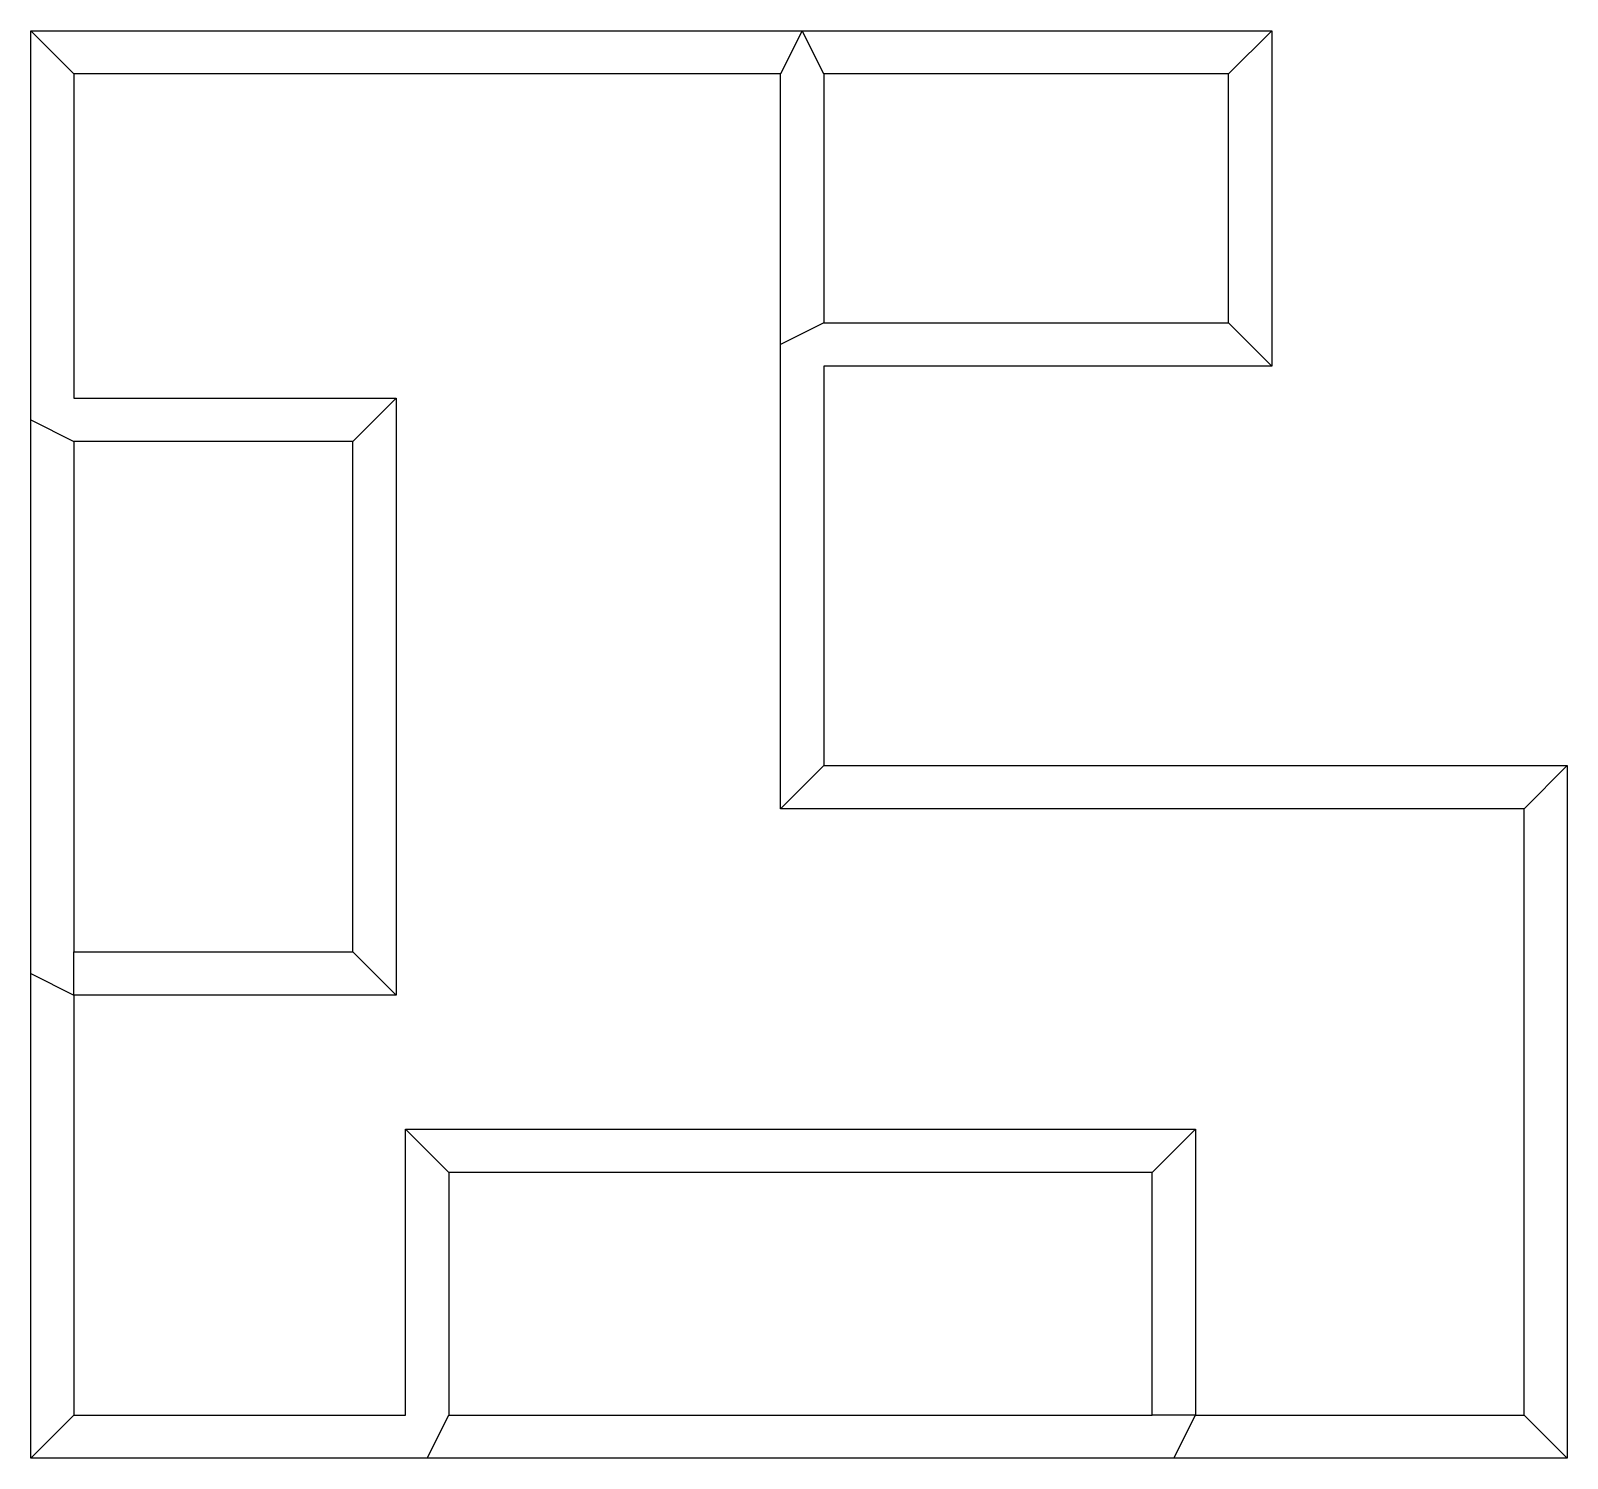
# Model space of a CAD drawing. Header units: millimetres. Extents: x 3086 to 3815, y -3763 to -3085.
import ezdxf

# ---------------------------------------------------------------- set-up
doc = ezdxf.new("R2010")
doc.units = ezdxf.units.MM

msp = doc.modelspace()

# ---------------------------------------------------------------- linework, layer by layer
for points in [[(3085.73, -3084.73), (3452, -3084.73), (3441.73, -3105.27), (3106.27, -3105.27)], [(3085.73, -3269.5), (3085.73, -3084.73), (3106.27, -3105.27), (3106.27, -3259.23)], [(3654.45, -3105.27), (3462.27, -3105.27), (3452, -3084.73), (3674.99, -3084.73)], [(3654.45, -3223.52), (3654.45, -3105.27), (3674.99, -3084.73), (3674.99, -3244.06)], [(3462.27, -3105.27), (3462.27, -3223.52), (3441.73, -3233.79), (3441.73, -3105.27)], [(3462.27, -3105.27), (3462.27, -3223.52), (3441.73, -3233.79), (3441.73, -3105.27)], [(3462.27, -3223.52), (3654.45, -3223.52), (3674.99, -3244.06), (3462.27, -3244.06)], [(3462.27, -3244.06), (3462.27, -3433.73), (3441.73, -3454.27), (3441.73, -3233.79)], [(3106.27, -3259.23), (3259.28, -3259.23), (3238.74, -3279.77), (3106.27, -3279.77)], [(3106.27, -3259.23), (3259.28, -3259.23), (3238.74, -3279.77), (3106.27, -3279.77)], [(3259.28, -3259.23), (3259.28, -3542.64), (3238.74, -3522.09), (3238.74, -3279.77)], [(3259.28, -3259.23), (3259.28, -3542.64), (3238.74, -3522.09), (3238.74, -3279.77)], [(3085.73, -3532.37), (3085.73, -3269.5), (3106.27, -3279.77), (3106.27, -3522.09)], [(3462.27, -3433.73), (3815.27, -3433.73), (3794.73, -3454.27), (3441.73, -3454.27)], [(3815.27, -3433.73), (3815.27, -3762.64), (3794.73, -3742.09), (3794.73, -3454.27)], [(3259.28, -3542.64), (3106.27, -3542.64), (3106.27, -3522.09), (3238.74, -3522.09)], [(3259.28, -3542.64), (3106.27, -3542.64), (3106.27, -3522.09), (3238.74, -3522.09)], [(3085.73, -3762.64), (3085.73, -3532.37), (3106.27, -3542.64), (3106.27, -3742.09)], [(3263.73, -3606.38), (3638.77, -3606.38), (3618.23, -3626.92), (3284.27, -3626.92)], [(3263.73, -3742.09), (3263.73, -3606.38), (3284.27, -3626.92), (3284.27, -3742.09)], [(3263.73, -3742.09), (3263.73, -3606.38), (3284.27, -3626.92), (3284.27, -3742.09)], [(3263.73, -3606.38), (3638.77, -3606.38), (3618.23, -3626.92), (3284.27, -3626.92)], [(3638.77, -3606.38), (3638.77, -3742.09), (3618.23, -3742.09), (3618.23, -3626.92)], [(3638.77, -3606.38), (3638.77, -3742.09), (3618.23, -3742.09), (3618.23, -3626.92)], [(3274, -3762.64), (3085.73, -3762.64), (3106.27, -3742.09), (3263.73, -3742.09)], [(3628.5, -3762.64), (3274, -3762.64), (3284.27, -3742.09), (3618.23, -3742.09)], [(3815.27, -3762.64), (3628.5, -3762.64), (3638.77, -3742.09), (3794.73, -3742.09)]]:
    msp.add_lwpolyline(points)

doc.saveas('drawing.dxf')
